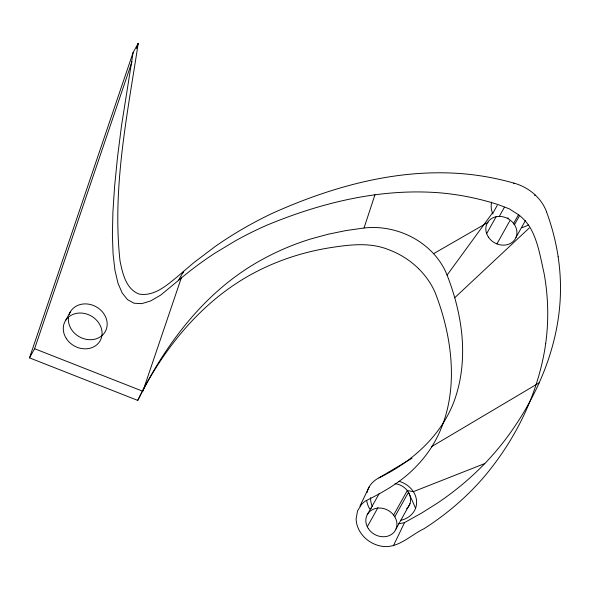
<?xml version="1.0" encoding="UTF-8"?>
<svg xmlns="http://www.w3.org/2000/svg" width="590" height="590" viewBox="0 0 590 590"><rect width="100%" height="100%" fill="white"/><g stroke="black" fill="none" stroke-linecap="round" stroke-linejoin="round"><path stroke-width="0.89" d="M545.713 343.505C538.744 392.357 516.309 438.37 484.766 476.064C467.369 496.529 446.755 514.17 424.144 528.647C411.392 534.71 399.747 547.055 384.827 546.606A28.291 24.271 29.2 0 1 376.118 544.776A27.088 23.239 29.2 0 1 369.377 541.377A28.062 24.079 29.2 0 1 356.78 524.023A27.052 23.217 29.2 0 1 356.146 518.617L357.555 510.874L361.648 504.273A29.478 25.296 29.2 0 1 365.675 500.866C383.212 492.193 400.485 482.369 414.364 468.32A165.06 141.637 29.2 0 0 430.892 448.171C460.746 401.709 454.307 341.905 435.147 292.566A67.297 57.746 29.2 0 0 431.246 284.882A74.148 63.624 29.2 0 0 418.575 268.656M546.547 211.81A45.614 39.309 17.4 0 0 514.178 183.18A236.479 203.786 17.4 0 0 473.527 174.861C404.681 166.336 335.223 185.09 272.794 213.108A434.505 374.436 17.4 0 0 214.885 246.709L193.719 262.727L177.192 276.858C166.498 285.567 154.056 296.608 139.188 294.093C125.847 289.041 122.617 273.34 120.021 260.92C112.048 188.062 127.285 115.102 138.222 43.336L133.119 52.473L121.503 125.773L117.462 157.692L114.593 186.47L112.911 212.09L112.402 234.562L113.066 253.884L114.917 270.058L117.941 283.075L122.145 292.942L127.521 299.661L134.078 303.231L141.814 303.644L150.73 300.907L160.819 295.022L178.453 280.427A444.388 381.317 29.2 0 1 215.571 252.763L235.639 240.698A430.722 369.583 29.2 0 1 267.447 224.96C322.133 202.318 381.966 187.804 441.475 192.974A238.854 204.951 29.2 0 1 498.557 204.745L509.288 208.845L518.986 215.048A44.781 38.424 29.2 0 1 522.666 218.3A46.064 39.53 29.2 0 1 529.798 226.995C538.095 241.052 540.484 257.719 544.091 273.391A265.758 228.042 29.2 0 1 546.591 291.084A273.701 234.85 29.2 0 1 545.691 343.498M133.119 52.473L29.5 357.857L137.743 400.411C165.901 343.188 206.257 289.447 263.479 258.84A270.301 232.939 17.5 0 1 311.114 238.854L328.173 234.223L345.814 230.602L364.045 227.991L374.952 194.744M29.5 357.857L34.604 348.727L132.005 61.662M136.445 48.572L138.222 43.336M181.58 277.123L142.846 391.281L34.604 348.727M182.996 272.964L183.564 271.297L178.453 280.427M394.791 516.781L408.487 492.281L415.589 508.241L416.267 505.859A23.408 20.171 17.3 0 0 414.954 494.553L413.384 491.647A23.504 20.259 17.3 0 0 401.06 481.956A22.597 19.477 17.3 0 0 398.951 481.248M415.589 508.241L414.814 510.018A23.423 20.185 17 0 1 405.441 518.765A22.191 19.146 17.2 0 1 402.446 519.834L401.421 520.122A23.674 20.466 17.5 0 1 400.367 520.351M398.398 523.647A27.841 23.991 17.5 0 0 404.578 522.548L421.599 513.086L437.692 502.931A348.786 300.568 17.4 0 0 484.788 463.556A350.895 302.39 17.4 0 0 504.531 440.664C537.726 397.07 560.485 343.675 560.5 288.281A269.851 232.541 17.4 0 0 558.133 256.746M369.156 486.979L359.952 506.08M393.36 545.824L404.578 522.548M137.743 400.411C163.961 347.267 203.506 298.695 256.997 271.378A273.059 234.304 29.2 0 1 330.629 247.623C349.656 244.71 369.724 242.129 388.154 249.489A73.802 63.329 29.2 0 1 409.423 260.869A71.589 61.434 29.2 0 1 418.575 268.656M410.05 503.595L396.023 528.979M65.527 320.547L70.63 311.417M492.635 213.617L497.223 205.409M486.662 233.662L496.116 216.737M499.288 216.419L504.45 207.186M496.92 243.906L509.819 220.822M518.485 214.701L513.602 223.44L514.495 224.694L519.65 215.461M515.985 237.446L525.41 220.594M367.231 514.76L379.289 493.528M367.29 526.752L377.947 507.673M393.611 515.048L407.299 490.548L413.384 491.647L484.774 463.541M366.936 492.746A27.841 23.991 17.5 0 1 378.964 477.871C413.642 461.107 444.661 432.758 456.195 395.094C462.921 373.536 464.035 350.519 461.1 328.21C458.696 310.008 453.762 292.19 447.087 275.102L492.451 212.953A23.246 20.045 17.4 0 1 491.625 202.046M513.772 183.741L514.178 183.18M454.728 297.736L529.333 227.917M378.964 477.871L412.071 458.224M431.32 446.807L539.113 382.851M433.562 253.685L488.159 222.26M534.592 195.541L535.359 195.106M371.435 508.152L369.628 508.868A27.841 23.991 17.5 0 1 366.67 500.423M508.344 218.175A16.078 13.791 29.2 0 1 507.791 217.85M492.871 213.971A22.575 19.47 17.4 0 1 492.444 212.953M364.045 227.991A72.983 62.894 17.5 0 1 447.087 275.102M546.524 211.817A279.041 240.469 17.4 0 1 558.162 256.746M372.43 506.722A23.194 19.994 17.5 0 1 370.645 497.628M528.279 224.952A23.076 19.898 17.3 0 1 522.393 227.416A23.504 20.267 17.4 0 1 521.39 227.644M69.178 314.492A20.053 17.206 29.2 0 1 101.045 310.421A20.053 17.206 29.2 0 1 94.533 339.272A20.053 17.206 29.2 0 1 68.477 317.59M394.976 483.66A16.048 13.769 29.2 0 1 409.246 493.764A16.048 13.769 29.2 0 1 406.628 508.787M488.409 237.114A16.078 13.791 29.2 0 0 515.306 238.803A16.078 13.791 29.2 0 0 500.401 216.449A16.078 13.791 29.2 0 0 488.409 237.114M66.375 338.631A20.053 17.206 29.2 0 0 99.946 341.101A20.053 17.206 29.2 0 0 81.693 313.069A20.053 17.206 29.2 0 0 66.375 338.631M368.308 528.559A16.078 13.791 29.2 0 0 395.226 530.558A16.078 13.791 29.2 0 0 380.602 508.071A16.078 13.791 29.2 0 0 368.308 528.559"/></g></svg>
